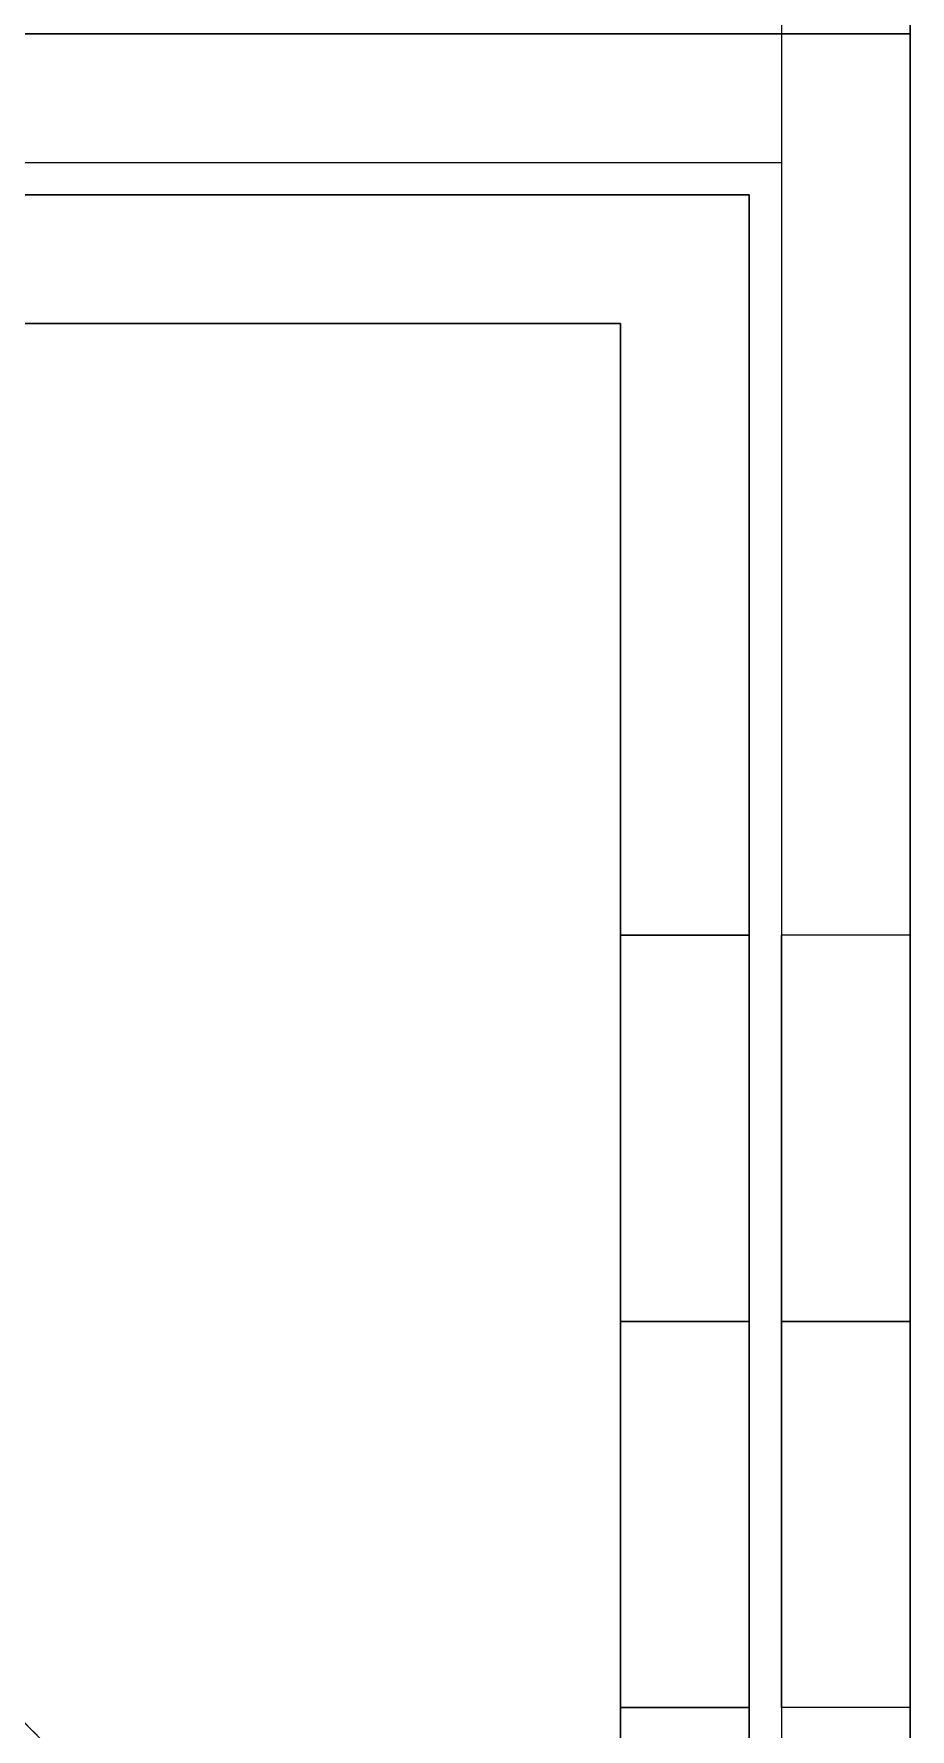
# Model space of a CAD drawing. Header units: millimetres. Extents: x -6529 to 809, y -8611 to 207.
# Drawn here: x 795.41 to 809.03, y -1094.97 to -1068.63 of the extents above; entities that cross this region are included whole.
import ezdxf

# ---------------------------------------------------------------- set-up
doc = ezdxf.new("R2010")
doc.units = ezdxf.units.MM
doc.header["$MEASUREMENT"] = 0
doc.layers.add('platen', color=7, linetype='Continuous', true_color=0x007f00)
doc.layers.add('staal', color=5, linetype='Continuous', true_color=0x0000ff)

# ---------------------------------------------------------------- blocks, each defined once
blk = doc.blocks.new('top plaat')
at = {"layer": 'platen'}
for points in [[(1316, -1236), (1316, -927), (1316, -618), (1316, -309), (1316, 0)], [(1316, -1236, 18), (1316, -927, 18), (1316, -618, 18), (1316, -309, 18), (1316, 0, 18)], [(1316, -1236, 9), (1316, -927, 9), (1316, -618, 9), (1316, -309, 9), (1316, 0, 9)]]:
    blk.add_open_spline(points, degree=2, knots=[7292.2246, 7292.2246, 7292.2246, 7911.517745, 7911.517745, 8530.810891, 8530.810891, 8530.810891], dxfattribs=at)
for points in [[(1276, -1236), (1296, -1236), (1316, -1236)], [(1276, -1236, 18), (1296, -1236, 18), (1316, -1236, 18)], [(1276, -1236, 9), (1296, -1236, 9), (1316, -1236, 9)], [(1316, -1236), (1316, -1236, 9), (1316, -1236, 18)]]:
    blk.add_open_spline(points, degree=2, dxfattribs=at)
blk = doc.blocks.new('plaat laag')
at = {"layer": 'platen'}
for points in [[(-3.167, -957.995, 600), (-3.759, -1136.994, 600), (-4.351, -1315.993, 600)], [(-4.351, -1315.993, 300), (-4.255, -1286.993, 300), (-4.159, -1257.993, 300)], [(-4.351, -1315.993, 300), (-4.255, -1286.993, 300), (-4.159, -1257.993, 300)], [(-4.351, -1315.993, 600), (4.649, -1316.023, 600), (13.649, -1316.052, 600)], [(-4.351, -1315.993, 600), (-4.351, -1315.993, 450), (-4.351, -1315.993, 300)], [(13.649, -1316.052, 300), (4.649, -1316.023, 300), (-4.351, -1315.993, 300)], [(-4.351, -1315.993, 300), (4.649, -1316.023, 300), (13.649, -1316.052, 300)], [(-4.351, -1315.993, 450), (4.649, -1316.023, 450), (13.649, -1316.052, 450)]]:
    blk.add_open_spline(points, degree=2, dxfattribs=at)

msp = doc.modelspace()

# ---------------------------------------------------------------- linework, layer by layer
at = {"layer": 'staal'}
for p, q in [((804.526, -1082.633, 95.5), (806.526, -1082.633, 95.5)), ((804.526, -1082.633, 170.5), (806.526, -1082.633, 170.5)), ((806.526, -1082.633, 620.5), (804.526, -1082.633, 620.5)), ((806.526, -1082.633, 545.5), (804.526, -1082.633, 545.5)), ((806.526, -1082.633, 771.5), (804.526, -1082.633, 771.5)), ((806.526, -1082.633, 846.5), (804.526, -1082.633, 846.5)), ((809.026, -1082.633, 95.5), (807.026, -1082.633, 95.5)), ((809.026, -1082.633, 170.5), (807.026, -1082.633, 170.5)), ((809.026, -1082.633, 320.5), (807.026, -1082.633, 320.5)), ((809.026, -1082.633, 245.5), (807.026, -1082.633, 245.5)), ((809.026, -1082.633, 470.5), (807.026, -1082.633, 470.5)), ((809.026, -1082.633, 395.5), (807.026, -1082.633, 395.5)), ((809.026, -1082.633, 620.5), (807.026, -1082.633, 620.5)), ((809.026, -1082.633, 545.5), (807.026, -1082.633, 545.5)), ((804.526, -1088.633, 40), (806.526, -1088.633, 40)), ((804.526, -1088.633, 208), (806.526, -1088.633, 208)), ((804.526, -1088.633, 101.5), (806.526, -1088.633, 101.5)), ((804.526, -1088.633, 89.5), (806.526, -1088.633, 89.5)), ((804.526, -1088.633, 176.5), (806.526, -1088.633, 176.5)), ((804.526, -1088.633, 164.5), (806.526, -1088.633, 164.5)), ((806.526, -1088.633, 676), (804.526, -1088.633, 676)), ((806.526, -1088.633, 508), (804.526, -1088.633, 508)), ((806.526, -1088.633, 614.5), (804.526, -1088.633, 614.5)), ((806.526, -1088.633, 626.5), (804.526, -1088.633, 626.5)), ((806.526, -1088.633, 539.5), (804.526, -1088.633, 539.5)), ((806.526, -1088.633, 551.5), (804.526, -1088.633, 551.5)), ((806.526, -1088.633, 716), (804.526, -1088.633, 716)), ((806.526, -1088.633, 884), (804.526, -1088.633, 884)), ((806.526, -1088.633, 777.5), (804.526, -1088.633, 777.5)), ((806.526, -1088.633, 765.5), (804.526, -1088.633, 765.5)), ((806.526, -1088.633, 852.5), (804.526, -1088.633, 852.5)), ((806.526, -1088.633, 840.5), (804.526, -1088.633, 840.5)), ((807.026, -1088.633, 40), (809.026, -1088.633, 40)), ((809.026, -1088.633, 89.5), (807.026, -1088.633, 89.5)), ((809.026, -1088.633, 101.5), (807.026, -1088.633, 101.5)), ((809.026, -1088.633, 164.5), (807.026, -1088.633, 164.5)), ((809.026, -1088.633, 176.5), (807.026, -1088.633, 176.5)), ((809.026, -1088.633, 314.5), (807.026, -1088.633, 314.5)), ((809.026, -1088.633, 326.5), (807.026, -1088.633, 326.5)), ((809.026, -1088.633, 239.5), (807.026, -1088.633, 239.5)), ((809.026, -1088.633, 251.5), (807.026, -1088.633, 251.5)), ((809.026, -1088.633, 464.5), (807.026, -1088.633, 464.5)), ((809.026, -1088.633, 476.5), (807.026, -1088.633, 476.5)), ((809.026, -1088.633, 389.5), (807.026, -1088.633, 389.5)), ((809.026, -1088.633, 401.5), (807.026, -1088.633, 401.5)), ((809.026, -1088.633, 614.5), (807.026, -1088.633, 614.5)), ((809.026, -1088.633, 626.5), (807.026, -1088.633, 626.5)), ((809.026, -1088.633, 539.5), (807.026, -1088.633, 539.5)), ((809.026, -1088.633, 551.5), (807.026, -1088.633, 551.5)), ((804.526, -1094.633, 95.5), (806.526, -1094.633, 95.5)), ((804.526, -1094.633, 170.5), (806.526, -1094.633, 170.5)), ((806.526, -1094.633, 620.5), (804.526, -1094.633, 620.5)), ((806.526, -1094.633, 545.5), (804.526, -1094.633, 545.5)), ((806.526, -1094.633, 771.5), (804.526, -1094.633, 771.5)), ((806.526, -1094.633, 846.5), (804.526, -1094.633, 846.5)), ((809.026, -1094.633, 95.5), (807.026, -1094.633, 95.5)), ((809.026, -1094.633, 170.5), (807.026, -1094.633, 170.5)), ((809.026, -1094.633, 320.5), (807.026, -1094.633, 320.5)), ((809.026, -1094.633, 245.5), (807.026, -1094.633, 245.5)), ((809.026, -1094.633, 470.5), (807.026, -1094.633, 470.5)), ((809.026, -1094.633, 395.5), (807.026, -1094.633, 395.5)), ((809.026, -1094.633, 620.5), (807.026, -1094.633, 620.5)), ((809.026, -1094.633, 545.5), (807.026, -1094.633, 545.5))]:
    msp.add_line(p, q, dxfattribs=at)
msp.add_lwpolyline([(-506.974, 207.367), (809.026, 207.367), (809.026, -1108.633), (-506.974, -1108.633)], close=True, dxfattribs=at)
for points in [[(809.026, 207.367), (809.026, -450.633), (809.026, -1108.633)], [(809.026, 207.367, 40), (809.026, -450.633, 40), (809.026, -1108.633, 40)], [(809.026, 207.367, 676), (809.026, -450.633, 676), (809.026, -1108.633, 676)], [(809.026, 207.367, 716), (809.026, -450.633, 716), (809.026, -1108.633, 716)], [(807.026, 205.367, 38), (807.026, -450.633, 38), (807.026, -1106.633, 38)], [(807.026, 205.367, 2), (807.026, -450.633, 2), (807.026, -1106.633, 2)], [(807.026, 205.367, 714), (807.026, -450.633, 714), (807.026, -1106.633, 714)], [(807.026, 205.367, 678), (807.026, -450.633, 678), (807.026, -1106.633, 678)], [(807.026, -1019.133, 20), (807.026, -1062.883, 20), (807.026, -1106.633, 20)], [(807.026, -1019.133, 696), (807.026, -1062.883, 696), (807.026, -1106.633, 696)], [(809.026, -1019.133, 20), (809.026, -1063.883, 20), (809.026, -1108.633, 20)], [(809.026, -1019.133, 696), (809.026, -1063.883, 696), (809.026, -1108.633, 696)], [(809.026, -1108.633, 40), (789.026, -1088.633, 40), (769.026, -1068.633, 40)], [(809.026, -1108.633), (789.026, -1088.633), (769.026, -1068.633)], [(769.026, -1068.633, 40), (789.026, -1088.633, 40), (809.026, -1108.633, 40)], [(809.026, -1108.633, 716), (789.026, -1088.633, 716), (769.026, -1068.633, 716)], [(809.026, -1108.633, 716), (789.026, -1088.633, 716), (769.026, -1068.633, 716)], [(809.026, -1068.633, 40), (789.026, -1068.633, 40), (769.026, -1068.633, 40)], [(809.026, -1068.633, 676), (789.026, -1068.633, 676), (769.026, -1068.633, 676)], [(809.026, -1068.633, 658), (789.026, -1068.633, 658), (769.026, -1068.633, 658)], [(809.026, -1108.633, 40), (809.026, -1088.633, 40), (809.026, -1068.633, 40)], [(809.026, -1068.633, 40), (809.026, -1068.633, 358), (809.026, -1068.633, 676)], [(809.026, -1108.633, 676), (809.026, -1088.633, 676), (809.026, -1068.633, 676)], [(809.026, -1108.633, 658), (809.026, -1088.633, 658), (809.026, -1068.633, 658)], [(771.026, -1070.633, 38), (789.026, -1088.633, 38), (807.026, -1106.633, 38)], [(807.026, -1106.633, 2), (789.026, -1088.633, 2), (771.026, -1070.633, 2)], [(807.026, -1106.633, 38), (789.026, -1088.633, 38), (771.026, -1070.633, 38)], [(771.026, -1070.633, 2), (789.026, -1088.633, 2), (807.026, -1106.633, 2)], [(771.026, -1070.633, 714), (789.026, -1088.633, 714), (807.026, -1106.633, 714)], [(807.026, -1106.633, 678), (789.026, -1088.633, 678), (771.026, -1070.633, 678)], [(771.026, -1070.633, 714), (789.026, -1088.633, 714), (807.026, -1106.633, 714)], [(807.026, -1106.633, 678), (789.026, -1088.633, 678), (771.026, -1070.633, 678)], [(771.026, -1070.633, 40), (789.026, -1070.633, 40), (807.026, -1070.633, 40)], [(771.026, -1070.633, 676), (789.026, -1070.633, 676), (807.026, -1070.633, 676)], [(771.026, -1070.633, 658), (789.026, -1070.633, 658), (807.026, -1070.633, 658)], [(807.026, -1070.633, 40), (807.026, -1070.633, 358), (807.026, -1070.633, 676)], [(807.026, -1070.633, 40), (807.026, -1088.633, 40), (807.026, -1106.633, 40)], [(807.026, -1070.633, 676), (807.026, -1088.633, 676), (807.026, -1106.633, 676)], [(807.026, -1070.633, 658), (807.026, -1088.633, 658), (807.026, -1106.633, 658)], [(806.526, -1071.133, 40), (789.026, -1071.133, 40), (771.526, -1071.133, 40)], [(806.526, -1071.133, 208), (789.026, -1071.133, 208), (771.526, -1071.133, 208)], [(806.526, -1071.133, 124), (789.026, -1071.133, 124), (771.526, -1071.133, 124)], [(771.526, -1071.133, 676), (789.026, -1071.133, 676), (806.526, -1071.133, 676)], [(771.526, -1071.133, 508), (789.026, -1071.133, 508), (806.526, -1071.133, 508)], [(771.526, -1071.133, 592), (789.026, -1071.133, 592), (806.526, -1071.133, 592)], [(771.526, -1071.133, 716), (789.026, -1071.133, 716), (806.526, -1071.133, 716)], [(771.526, -1071.133, 884), (789.026, -1071.133, 884), (806.526, -1071.133, 884)], [(771.526, -1071.133, 800), (789.026, -1071.133, 800), (806.526, -1071.133, 800)], [(806.526, -1106.133, 40), (806.526, -1088.633, 40), (806.526, -1071.133, 40)], [(806.526, -1071.133, 40), (806.526, -1071.133, 124), (806.526, -1071.133, 208)], [(806.526, -1106.133, 208), (806.526, -1088.633, 208), (806.526, -1071.133, 208)], [(806.526, -1106.133, 124), (806.526, -1088.633, 124), (806.526, -1071.133, 124)], [(806.526, -1071.133, 676), (806.526, -1071.133, 592), (806.526, -1071.133, 508)], [(806.526, -1071.133, 676), (806.526, -1088.633, 676), (806.526, -1106.133, 676)], [(806.526, -1071.133, 508), (806.526, -1088.633, 508), (806.526, -1106.133, 508)], [(806.526, -1071.133, 592), (806.526, -1088.633, 592), (806.526, -1106.133, 592)], [(806.526, -1071.133, 716), (806.526, -1071.133, 800), (806.526, -1071.133, 884)], [(806.526, -1071.133, 716), (806.526, -1088.633, 716), (806.526, -1106.133, 716)], [(806.526, -1071.133, 884), (806.526, -1088.633, 884), (806.526, -1106.133, 884)], [(806.526, -1071.133, 800), (806.526, -1088.633, 800), (806.526, -1106.133, 800)], [(773.526, -1073.133, 40), (789.026, -1073.133, 40), (804.526, -1073.133, 40)], [(773.526, -1073.133, 208), (789.026, -1073.133, 208), (804.526, -1073.133, 208)], [(773.526, -1073.133, 124), (789.026, -1073.133, 124), (804.526, -1073.133, 124)], [(804.526, -1073.133, 676), (789.026, -1073.133, 676), (773.526, -1073.133, 676)], [(804.526, -1073.133, 508), (789.026, -1073.133, 508), (773.526, -1073.133, 508)], [(804.526, -1073.133, 592), (789.026, -1073.133, 592), (773.526, -1073.133, 592)], [(804.526, -1073.133, 716), (789.026, -1073.133, 716), (773.526, -1073.133, 716)], [(804.526, -1073.133, 884), (789.026, -1073.133, 884), (773.526, -1073.133, 884)], [(804.526, -1073.133, 800), (789.026, -1073.133, 800), (773.526, -1073.133, 800)], [(804.526, -1073.133, 40), (804.526, -1073.133, 124), (804.526, -1073.133, 208)], [(804.526, -1073.133, 40), (804.526, -1088.633, 40), (804.526, -1104.133, 40)], [(804.526, -1073.133, 208), (804.526, -1088.633, 208), (804.526, -1104.133, 208)], [(804.526, -1073.133, 124), (804.526, -1088.633, 124), (804.526, -1104.133, 124)], [(804.526, -1104.133, 676), (804.526, -1088.633, 676), (804.526, -1073.133, 676)], [(804.526, -1073.133, 676), (804.526, -1073.133, 592), (804.526, -1073.133, 508)], [(804.526, -1104.133, 508), (804.526, -1088.633, 508), (804.526, -1073.133, 508)], [(804.526, -1104.133, 592), (804.526, -1088.633, 592), (804.526, -1073.133, 592)], [(804.526, -1104.133, 716), (804.526, -1088.633, 716), (804.526, -1073.133, 716)], [(804.526, -1073.133, 716), (804.526, -1073.133, 800), (804.526, -1073.133, 884)], [(804.526, -1104.133, 884), (804.526, -1088.633, 884), (804.526, -1073.133, 884)], [(804.526, -1104.133, 800), (804.526, -1088.633, 800), (804.526, -1073.133, 800)], [(804.526, -1088.633, 40), (804.526, -1088.633, 64.75), (804.526, -1088.633, 89.5)], [(804.526, -1088.633, 101.5), (804.526, -1088.633, 133), (804.526, -1088.633, 164.5)], [(804.526, -1088.633, 176.5), (804.526, -1088.633, 192.25), (804.526, -1088.633, 208)], [(804.526, -1088.633, 676), (804.526, -1088.633, 651.25), (804.526, -1088.633, 626.5)], [(804.526, -1088.633, 614.5), (804.526, -1088.633, 583), (804.526, -1088.633, 551.5)], [(804.526, -1088.633, 539.5), (804.526, -1088.633, 523.75), (804.526, -1088.633, 508)], [(804.526, -1088.633, 716), (804.526, -1088.633, 740.75), (804.526, -1088.633, 765.5)], [(804.526, -1088.633, 777.5), (804.526, -1088.633, 809), (804.526, -1088.633, 840.5)], [(804.526, -1088.633, 852.5), (804.526, -1088.633, 868.25), (804.526, -1088.633, 884)], [(806.526, -1088.633, 40), (806.526, -1088.633, 64.75), (806.526, -1088.633, 89.5)], [(806.526, -1088.633, 101.5), (806.526, -1088.633, 133), (806.526, -1088.633, 164.5)], [(806.526, -1088.633, 176.5), (806.526, -1088.633, 192.25), (806.526, -1088.633, 208)], [(806.526, -1088.633, 676), (806.526, -1088.633, 651.25), (806.526, -1088.633, 626.5)], [(806.526, -1088.633, 614.5), (806.526, -1088.633, 583), (806.526, -1088.633, 551.5)], [(806.526, -1088.633, 539.5), (806.526, -1088.633, 523.75), (806.526, -1088.633, 508)], [(806.526, -1088.633, 716), (806.526, -1088.633, 740.75), (806.526, -1088.633, 765.5)], [(806.526, -1088.633, 777.5), (806.526, -1088.633, 809), (806.526, -1088.633, 840.5)], [(806.526, -1088.633, 852.5), (806.526, -1088.633, 868.25), (806.526, -1088.633, 884)], [(807.026, -1088.633, 40), (807.026, -1088.633, 64.75), (807.026, -1088.633, 89.5)], [(807.026, -1088.633, 101.5), (807.026, -1088.633, 133), (807.026, -1088.633, 164.5)], [(807.026, -1088.633, 176.5), (807.026, -1088.633, 208), (807.026, -1088.633, 239.5)], [(807.026, -1088.633, 251.5), (807.026, -1088.633, 283), (807.026, -1088.633, 314.5)], [(807.026, -1088.633, 326.5), (807.026, -1088.633, 358), (807.026, -1088.633, 389.5)], [(807.026, -1088.633, 401.5), (807.026, -1088.633, 433), (807.026, -1088.633, 464.5)], [(807.026, -1088.633, 476.5), (807.026, -1088.633, 508), (807.026, -1088.633, 539.5)], [(807.026, -1088.633, 551.5), (807.026, -1088.633, 583), (807.026, -1088.633, 614.5)], [(807.026, -1088.633, 626.5), (807.026, -1088.633, 651.25), (807.026, -1088.633, 676)], [(809.026, -1088.633, 40), (809.026, -1088.633, 64.75), (809.026, -1088.633, 89.5)], [(809.026, -1088.633, 101.5), (809.026, -1088.633, 133), (809.026, -1088.633, 164.5)], [(809.026, -1088.633, 176.5), (809.026, -1088.633, 208), (809.026, -1088.633, 239.5)], [(809.026, -1088.633, 251.5), (809.026, -1088.633, 283), (809.026, -1088.633, 314.5)], [(809.026, -1088.633, 326.5), (809.026, -1088.633, 358), (809.026, -1088.633, 389.5)], [(809.026, -1088.633, 401.5), (809.026, -1088.633, 433), (809.026, -1088.633, 464.5)], [(809.026, -1088.633, 476.5), (809.026, -1088.633, 508), (809.026, -1088.633, 539.5)], [(809.026, -1088.633, 551.5), (809.026, -1088.633, 583), (809.026, -1088.633, 614.5)], [(809.026, -1088.633, 626.5), (809.026, -1088.633, 651.25), (809.026, -1088.633, 676)]]:
    msp.add_open_spline(points, degree=2, dxfattribs=at)
for points, weights, knots in [([(804.526, -1082.633, 95.5), (804.526, -1082.633, 101.5), (804.526, -1088.633, 101.5), (804.526, -1094.633, 101.5), (804.526, -1094.633, 95.5), (804.526, -1094.633, 89.5), (804.526, -1088.633, 89.5), (804.526, -1082.633, 89.5), (804.526, -1082.633, 95.5)], [1, 0.707106781187, 1, 0.707106781187, 1, 0.707106781187, 1, 0.707106781187, 1], [0, 0, 0, 7.853982, 7.853982, 15.707963, 15.707963, 23.561945, 23.561945, 31.415927, 31.415927, 31.415927]), ([(804.526, -1082.633, 170.5), (804.526, -1082.633, 176.5), (804.526, -1088.633, 176.5), (804.526, -1094.633, 176.5), (804.526, -1094.633, 170.5), (804.526, -1094.633, 164.5), (804.526, -1088.633, 164.5), (804.526, -1082.633, 164.5), (804.526, -1082.633, 170.5)], [1, 0.707106781187, 1, 0.707106781187, 1, 0.707106781187, 1, 0.707106781187, 1], [0, 0, 0, 7.853982, 7.853982, 15.707963, 15.707963, 23.561945, 23.561945, 31.415927, 31.415927, 31.415927]), ([(804.526, -1082.633, 620.5), (804.526, -1082.633, 626.5), (804.526, -1088.633, 626.5), (804.526, -1094.633, 626.5), (804.526, -1094.633, 620.5), (804.526, -1094.633, 614.5), (804.526, -1088.633, 614.5), (804.526, -1082.633, 614.5), (804.526, -1082.633, 620.5)], [1, 0.707106781187, 1, 0.707106781187, 1, 0.707106781187, 1, 0.707106781187, 1], [-31.415927, -31.415927, -31.415927, -23.561945, -23.561945, -15.707963, -15.707963, -7.853982, -7.853982, 0, 0, 0]), ([(804.526, -1082.633, 545.5), (804.526, -1082.633, 551.5), (804.526, -1088.633, 551.5), (804.526, -1094.633, 551.5), (804.526, -1094.633, 545.5), (804.526, -1094.633, 539.5), (804.526, -1088.633, 539.5), (804.526, -1082.633, 539.5), (804.526, -1082.633, 545.5)], [1, 0.707106781187, 1, 0.707106781187, 1, 0.707106781187, 1, 0.707106781187, 1], [-31.415927, -31.415927, -31.415927, -23.561945, -23.561945, -15.707963, -15.707963, -7.853982, -7.853982, 0, 0, 0]), ([(804.526, -1082.633, 771.5), (804.526, -1082.633, 765.5), (804.526, -1088.633, 765.5), (804.526, -1094.633, 765.5), (804.526, -1094.633, 771.5), (804.526, -1094.633, 777.5), (804.526, -1088.633, 777.5), (804.526, -1082.633, 777.5), (804.526, -1082.633, 771.5)], [1, 0.707106781187, 1, 0.707106781187, 1, 0.707106781187, 1, 0.707106781187, 1], [-31.415927, -31.415927, -31.415927, -23.561945, -23.561945, -15.707963, -15.707963, -7.853982, -7.853982, 0, 0, 0]), ([(804.526, -1082.633, 846.5), (804.526, -1082.633, 840.5), (804.526, -1088.633, 840.5), (804.526, -1094.633, 840.5), (804.526, -1094.633, 846.5), (804.526, -1094.633, 852.5), (804.526, -1088.633, 852.5), (804.526, -1082.633, 852.5), (804.526, -1082.633, 846.5)], [1, 0.707106781187, 1, 0.707106781187, 1, 0.707106781187, 1, 0.707106781187, 1], [-31.415927, -31.415927, -31.415927, -23.561945, -23.561945, -15.707963, -15.707963, -7.853982, -7.853982, 0, 0, 0]), ([(806.526, -1082.633, 95.5), (806.526, -1082.633, 89.5), (806.526, -1088.633, 89.5), (806.526, -1094.633, 89.5), (806.526, -1094.633, 95.5), (806.526, -1094.633, 101.5), (806.526, -1088.633, 101.5), (806.526, -1082.633, 101.5), (806.526, -1082.633, 95.5)], [1, 0.707106781187, 1, 0.707106781187, 1, 0.707106781187, 1, 0.707106781187, 1], [-31.415927, -31.415927, -31.415927, -23.561945, -23.561945, -15.707963, -15.707963, -7.853982, -7.853982, 0, 0, 0]), ([(806.526, -1082.633, 170.5), (806.526, -1082.633, 164.5), (806.526, -1088.633, 164.5), (806.526, -1094.633, 164.5), (806.526, -1094.633, 170.5), (806.526, -1094.633, 176.5), (806.526, -1088.633, 176.5), (806.526, -1082.633, 176.5), (806.526, -1082.633, 170.5)], [1, 0.707106781187, 1, 0.707106781187, 1, 0.707106781187, 1, 0.707106781187, 1], [-31.415927, -31.415927, -31.415927, -23.561945, -23.561945, -15.707963, -15.707963, -7.853982, -7.853982, 0, 0, 0]), ([(806.526, -1082.633, 620.5), (806.526, -1082.633, 614.5), (806.526, -1088.633, 614.5), (806.526, -1094.633, 614.5), (806.526, -1094.633, 620.5), (806.526, -1094.633, 626.5), (806.526, -1088.633, 626.5), (806.526, -1082.633, 626.5), (806.526, -1082.633, 620.5)], [1, 0.707106781187, 1, 0.707106781187, 1, 0.707106781187, 1, 0.707106781187, 1], [0, 0, 0, 7.853982, 7.853982, 15.707963, 15.707963, 23.561945, 23.561945, 31.415927, 31.415927, 31.415927]), ([(806.526, -1082.633, 545.5), (806.526, -1082.633, 539.5), (806.526, -1088.633, 539.5), (806.526, -1094.633, 539.5), (806.526, -1094.633, 545.5), (806.526, -1094.633, 551.5), (806.526, -1088.633, 551.5), (806.526, -1082.633, 551.5), (806.526, -1082.633, 545.5)], [1, 0.707106781187, 1, 0.707106781187, 1, 0.707106781187, 1, 0.707106781187, 1], [0, 0, 0, 7.853982, 7.853982, 15.707963, 15.707963, 23.561945, 23.561945, 31.415927, 31.415927, 31.415927]), ([(806.526, -1082.633, 771.5), (806.526, -1082.633, 777.5), (806.526, -1088.633, 777.5), (806.526, -1094.633, 777.5), (806.526, -1094.633, 771.5), (806.526, -1094.633, 765.5), (806.526, -1088.633, 765.5), (806.526, -1082.633, 765.5), (806.526, -1082.633, 771.5)], [1, 0.707106781187, 1, 0.707106781187, 1, 0.707106781187, 1, 0.707106781187, 1], [0, 0, 0, 7.853982, 7.853982, 15.707963, 15.707963, 23.561945, 23.561945, 31.415927, 31.415927, 31.415927]), ([(806.526, -1082.633, 846.5), (806.526, -1082.633, 852.5), (806.526, -1088.633, 852.5), (806.526, -1094.633, 852.5), (806.526, -1094.633, 846.5), (806.526, -1094.633, 840.5), (806.526, -1088.633, 840.5), (806.526, -1082.633, 840.5), (806.526, -1082.633, 846.5)], [1, 0.707106781187, 1, 0.707106781187, 1, 0.707106781187, 1, 0.707106781187, 1], [0, 0, 0, 7.853982, 7.853982, 15.707963, 15.707963, 23.561945, 23.561945, 31.415927, 31.415927, 31.415927]), ([(807.026, -1082.633, 95.5), (807.026, -1082.633, 101.5), (807.026, -1088.633, 101.5), (807.026, -1094.633, 101.5), (807.026, -1094.633, 95.5), (807.026, -1094.633, 89.5), (807.026, -1088.633, 89.5), (807.026, -1082.633, 89.5), (807.026, -1082.633, 95.5)], [1, 0.707106781187, 1, 0.707106781187, 1, 0.707106781187, 1, 0.707106781187, 1], [0, 0, 0, 7.853982, 7.853982, 15.707963, 15.707963, 23.561945, 23.561945, 31.415927, 31.415927, 31.415927]), ([(807.026, -1082.633, 170.5), (807.026, -1082.633, 176.5), (807.026, -1088.633, 176.5), (807.026, -1094.633, 176.5), (807.026, -1094.633, 170.5), (807.026, -1094.633, 164.5), (807.026, -1088.633, 164.5), (807.026, -1082.633, 164.5), (807.026, -1082.633, 170.5)], [1, 0.707106781187, 1, 0.707106781187, 1, 0.707106781187, 1, 0.707106781187, 1], [0, 0, 0, 7.853982, 7.853982, 15.707963, 15.707963, 23.561945, 23.561945, 31.415927, 31.415927, 31.415927]), ([(807.026, -1082.633, 320.5), (807.026, -1082.633, 326.5), (807.026, -1088.633, 326.5), (807.026, -1094.633, 326.5), (807.026, -1094.633, 320.5), (807.026, -1094.633, 314.5), (807.026, -1088.633, 314.5), (807.026, -1082.633, 314.5), (807.026, -1082.633, 320.5)], [1, 0.707106781187, 1, 0.707106781187, 1, 0.707106781187, 1, 0.707106781187, 1], [0, 0, 0, 7.853982, 7.853982, 15.707963, 15.707963, 23.561945, 23.561945, 31.415927, 31.415927, 31.415927]), ([(807.026, -1082.633, 245.5), (807.026, -1082.633, 251.5), (807.026, -1088.633, 251.5), (807.026, -1094.633, 251.5), (807.026, -1094.633, 245.5), (807.026, -1094.633, 239.5), (807.026, -1088.633, 239.5), (807.026, -1082.633, 239.5), (807.026, -1082.633, 245.5)], [1, 0.707106781187, 1, 0.707106781187, 1, 0.707106781187, 1, 0.707106781187, 1], [0, 0, 0, 7.853982, 7.853982, 15.707963, 15.707963, 23.561945, 23.561945, 31.415927, 31.415927, 31.415927]), ([(807.026, -1082.633, 470.5), (807.026, -1082.633, 476.5), (807.026, -1088.633, 476.5), (807.026, -1094.633, 476.5), (807.026, -1094.633, 470.5), (807.026, -1094.633, 464.5), (807.026, -1088.633, 464.5), (807.026, -1082.633, 464.5), (807.026, -1082.633, 470.5)], [1, 0.707106781187, 1, 0.707106781187, 1, 0.707106781187, 1, 0.707106781187, 1], [0, 0, 0, 7.853982, 7.853982, 15.707963, 15.707963, 23.561945, 23.561945, 31.415927, 31.415927, 31.415927]), ([(807.026, -1082.633, 395.5), (807.026, -1082.633, 401.5), (807.026, -1088.633, 401.5), (807.026, -1094.633, 401.5), (807.026, -1094.633, 395.5), (807.026, -1094.633, 389.5), (807.026, -1088.633, 389.5), (807.026, -1082.633, 389.5), (807.026, -1082.633, 395.5)], [1, 0.707106781187, 1, 0.707106781187, 1, 0.707106781187, 1, 0.707106781187, 1], [0, 0, 0, 7.853982, 7.853982, 15.707963, 15.707963, 23.561945, 23.561945, 31.415927, 31.415927, 31.415927]), ([(807.026, -1082.633, 620.5), (807.026, -1082.633, 626.5), (807.026, -1088.633, 626.5), (807.026, -1094.633, 626.5), (807.026, -1094.633, 620.5), (807.026, -1094.633, 614.5), (807.026, -1088.633, 614.5), (807.026, -1082.633, 614.5), (807.026, -1082.633, 620.5)], [1, 0.707106781187, 1, 0.707106781187, 1, 0.707106781187, 1, 0.707106781187, 1], [0, 0, 0, 7.853982, 7.853982, 15.707963, 15.707963, 23.561945, 23.561945, 31.415927, 31.415927, 31.415927]), ([(807.026, -1082.633, 545.5), (807.026, -1082.633, 551.5), (807.026, -1088.633, 551.5), (807.026, -1094.633, 551.5), (807.026, -1094.633, 545.5), (807.026, -1094.633, 539.5), (807.026, -1088.633, 539.5), (807.026, -1082.633, 539.5), (807.026, -1082.633, 545.5)], [1, 0.707106781187, 1, 0.707106781187, 1, 0.707106781187, 1, 0.707106781187, 1], [0, 0, 0, 7.853982, 7.853982, 15.707963, 15.707963, 23.561945, 23.561945, 31.415927, 31.415927, 31.415927]), ([(809.026, -1082.633, 95.5), (809.026, -1082.633, 89.5), (809.026, -1088.633, 89.5), (809.026, -1094.633, 89.5), (809.026, -1094.633, 95.5), (809.026, -1094.633, 101.5), (809.026, -1088.633, 101.5), (809.026, -1082.633, 101.5), (809.026, -1082.633, 95.5)], [1, 0.707106781187, 1, 0.707106781187, 1, 0.707106781187, 1, 0.707106781187, 1], [-31.415927, -31.415927, -31.415927, -23.561945, -23.561945, -15.707963, -15.707963, -7.853982, -7.853982, 0, 0, 0]), ([(809.026, -1082.633, 170.5), (809.026, -1082.633, 164.5), (809.026, -1088.633, 164.5), (809.026, -1094.633, 164.5), (809.026, -1094.633, 170.5), (809.026, -1094.633, 176.5), (809.026, -1088.633, 176.5), (809.026, -1082.633, 176.5), (809.026, -1082.633, 170.5)], [1, 0.707106781187, 1, 0.707106781187, 1, 0.707106781187, 1, 0.707106781187, 1], [-31.415927, -31.415927, -31.415927, -23.561945, -23.561945, -15.707963, -15.707963, -7.853982, -7.853982, 0, 0, 0]), ([(809.026, -1082.633, 320.5), (809.026, -1082.633, 314.5), (809.026, -1088.633, 314.5), (809.026, -1094.633, 314.5), (809.026, -1094.633, 320.5), (809.026, -1094.633, 326.5), (809.026, -1088.633, 326.5), (809.026, -1082.633, 326.5), (809.026, -1082.633, 320.5)], [1, 0.707106781187, 1, 0.707106781187, 1, 0.707106781187, 1, 0.707106781187, 1], [-31.415927, -31.415927, -31.415927, -23.561945, -23.561945, -15.707963, -15.707963, -7.853982, -7.853982, 0, 0, 0]), ([(809.026, -1082.633, 245.5), (809.026, -1082.633, 239.5), (809.026, -1088.633, 239.5), (809.026, -1094.633, 239.5), (809.026, -1094.633, 245.5), (809.026, -1094.633, 251.5), (809.026, -1088.633, 251.5), (809.026, -1082.633, 251.5), (809.026, -1082.633, 245.5)], [1, 0.707106781187, 1, 0.707106781187, 1, 0.707106781187, 1, 0.707106851018, 0.999999860338], [-31.415927, -31.415927, -31.415927, -23.561944, -23.561944, -15.707962, -15.707962, -7.85398, -7.85398, 0, 0, 0]), ([(809.026, -1082.633, 470.5), (809.026, -1082.633, 464.5), (809.026, -1088.633, 464.5), (809.026, -1094.633, 464.5), (809.026, -1094.633, 470.5), (809.026, -1094.633, 476.5), (809.026, -1088.633, 476.5), (809.026, -1082.633, 476.5), (809.026, -1082.633, 470.5)], [1, 0.707106781187, 1, 0.707106781187, 1, 0.707106781187, 1, 0.707106781187, 1], [-31.415927, -31.415927, -31.415927, -23.561945, -23.561945, -15.707963, -15.707963, -7.853982, -7.853982, 0, 0, 0]), ([(809.026, -1082.633, 395.5), (809.026, -1082.633, 389.5), (809.026, -1088.633, 389.5), (809.026, -1094.633, 389.5), (809.026, -1094.633, 395.5), (809.026, -1094.633, 401.5), (809.026, -1088.633, 401.5), (809.026, -1082.633, 401.5), (809.026, -1082.633, 395.5)], [1, 0.707106781187, 1, 0.707106781187, 1, 0.707106781187, 1, 0.707106781187, 1], [-31.415927, -31.415927, -31.415927, -23.561945, -23.561945, -15.707963, -15.707963, -7.853982, -7.853982, 0, 0, 0]), ([(809.026, -1082.633, 620.5), (809.026, -1082.633, 614.5), (809.026, -1088.633, 614.5), (809.026, -1094.633, 614.5), (809.026, -1094.633, 620.5), (809.026, -1094.633, 626.5), (809.026, -1088.633, 626.5), (809.026, -1082.633, 626.5), (809.026, -1082.633, 620.5)], [1, 0.707106781187, 1, 0.707106781187, 1, 0.707106781187, 1, 0.707106781187, 1], [-31.415927, -31.415927, -31.415927, -23.561945, -23.561945, -15.707963, -15.707963, -7.853982, -7.853982, 0, 0, 0]), ([(809.026, -1082.633, 545.5), (809.026, -1082.633, 539.5), (809.026, -1088.633, 539.5), (809.026, -1094.633, 539.5), (809.026, -1094.633, 545.5), (809.026, -1094.633, 551.5), (809.026, -1088.633, 551.5), (809.026, -1082.633, 551.5), (809.026, -1082.633, 545.5)], [1, 0.707106781187, 1, 0.707106781187, 1, 0.707106781187, 1, 0.707106781187, 1], [-31.415927, -31.415927, -31.415927, -23.561945, -23.561945, -15.707963, -15.707963, -7.853982, -7.853982, 0, 0, 0])]:
    msp.add_rational_spline(points, weights, degree=2, knots=knots, dxfattribs=at)

# ---------------------------------------------------------------- block references
at = {"layer": 'platen'}
msp.add_blockref('top plaat', (-506.974, 167.367, 716), dxfattribs=at)
at = {"layer": 'platen', "rotation": 90.18941930540112}
msp.add_blockref('plaat laag', (-506.974, -1068.633, 58), dxfattribs=at)

doc.saveas('drawing.dxf')
